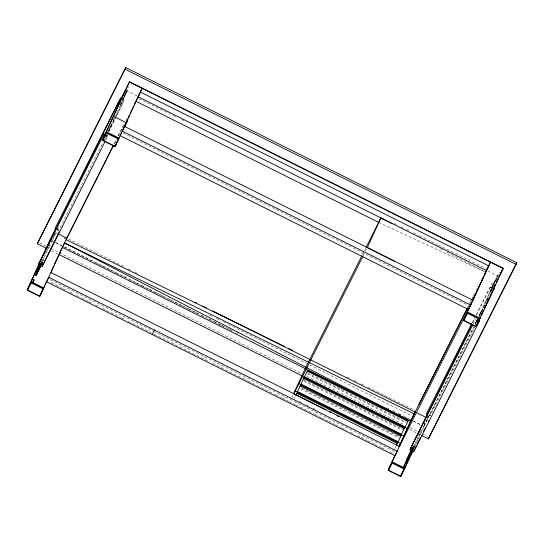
<?xml version="1.0" encoding="UTF-8"?>
<svg xmlns="http://www.w3.org/2000/svg" width="544" height="544" viewBox="0 0 544 544"><rect width="100%" height="100%" fill="white"/><g stroke="black" fill="none" stroke-linecap="round" stroke-linejoin="round"><path stroke-width="0.41" stroke-dasharray="2.72 2.04" d="M44.635 255.632L43.772 257.523L44.404 257.836L45.56 255.32L44.921 255.007M46.566 251.416L45.417 253.926L46.05 254.245L47.199 251.729M47.926 248.452L47.063 250.335L47.695 250.655L48.844 248.139L48.212 247.826M48.994 246.119L49.858 244.229M50.49 244.548L49.341 247.064L48.708 246.745M52.136 240.958L50.986 243.467L50.347 243.154L51.503 240.638L53.047 241.427M52.625 239.877L53.489 237.993M108.718 129.52L109.582 127.636L110.214 127.949L109.058 130.465M113.648 118.748L114.512 116.858M108.446 131.131L110.874 126.188L110.031 125.766M123.032 98.906L127.35 90.216L122.509 99.872M104.693 140.012L105.556 138.128M106.046 137.047L107.311 134.293M114.573 118.436L113.995 119.694L113.363 119.374M116.79 113.587L115.641 116.096L115.008 115.784M118.436 109.997L117.286 112.506L116.647 112.193M118.925 108.916L120.081 106.4L119.442 106.087M120.571 105.325L121.72 102.809M123.366 99.219L122.216 101.735L121.584 101.415M292.964 395.236L291.951 397.46L293.1 395.23M294.25 398.813L295.521 396.039M394.747 448.963L396.018 446.189M412.209 449.432L413.073 447.549M413.562 446.468L414.718 443.958L414.086 443.639M416.357 440.361L415.208 442.877L414.576 442.564M416.854 439.287L418.003 436.771L417.37 436.458M418.499 435.696L419.363 433.813M420.145 432.106L421.294 429.59M424.803 422.776L424.259 423.973L425.388 421.729M413.216 449.48L424.592 424.633M414.474 447.528L427.842 418.329M475.15 324.108L475.721 322.85M477.163 319.709L476.218 321.776L476.85 322.089M481.889 311.338L481.467 311.127L480.923 312.324L481.345 312.535M498.365 275.366L497.937 275.155L497.393 276.352L497.814 276.563M477.163 321.402L478.108 319.342M481.794 311.29L482.657 309.4L482.025 309.087L480.876 311.603L481.508 311.916M492.238 288.483L491.375 290.367L490.742 290.054L491.892 287.538L492.524 287.851M493.306 286.144L494.17 284.26L493.537 283.948L492.388 286.457L493.02 286.776M496.597 278.963L497.461 277.08L496.828 276.76L495.672 279.276L496.305 279.596M42.337 260.107L40.399 264.078L41.242 264.5L43.18 260.528L42.337 260.107L39.821 265.132M120.455 104.38L121.428 102.401M412.162 448.773L413.773 445.468L414.616 445.89L413.005 449.194M490.919 291.727L490.076 291.305L496.346 278.712M491.565 290.401L492.211 289.082M103.911 141.562L107.29 134.735M108.793 131.702L122.686 103.632A2.122 0.544 26.4 0 0 121.53 102.469M472.668 322.748L474.926 318.199M476.428 315.16L490.321 287.089A2.122 0.544 26.4 0 1 492.483 287.565M122.38 100.586L125.752 93.779L125.331 93.568M56.943 230.404L58.738 226.794M39.991 265.234L41.779 261.623L42.629 262.045L41.194 264.935M492.504 288.116L491.66 287.694L494.176 282.642L495.02 283.064M412.141 449.147L413.216 446.984L414.066 447.406L412.984 449.568M477.346 319.342L475.191 323.673L477.156 319.818L477.999 320.239M477.115 321.926L478.19 319.763M120.204 104.931L122.006 101.34M40.664 265.554L43.18 260.528M490.076 291.305L492.592 286.28M411.257 450.493L413.773 445.468M491.64 290.292L492.361 288.85M412.1 450.915L414.616 445.89M53.747 236.667L55.624 232.927M52.822 238.619L55.454 233.369M108.242 131.437L110.874 126.188M57.202 230.071A2.122 0.592 26.7 0 0 58.847 230.248L102.592 143.201M105.257 137.904L106.4 135.633M108.678 131.09L115.906 116.708M116.287 115.954L124.277 100.055A2.122 0.592 26.7 0 0 123.107 98.831M105.903 139.815L107.807 136.034M114.043 144.18L116.328 139.631M118.232 135.837L123.944 124.467M126.228 119.925L126.99 118.408M114.498 143.398L116.402 139.611M118.306 135.823L123.257 125.97M362.256 254.986L364.167 251.199M364.548 250.437L365.69 248.166M363.174 255.802L364.317 253.524M365.452 251.267L366.574 249.043M467.609 307.55L468.398 305.973M469.921 302.947L471.825 299.152M472.178 298.459L474.49 293.848M476.394 290.061L477.537 287.783M467.738 307.414L468.5 305.898M468.88 305.136L471.165 300.587M471.43 300.234L474.599 293.767M472.131 322.878L474.796 317.58M476.32 314.554L491.912 283.519M473.158 324.034L475.442 319.491M491.66 287.694L497.937 275.155M427.06 418.282L428.196 416.038M426.89 418.73L428.019 416.486L427.176 416.065M478.836 316.37L481.467 311.127M423.851 426.251L474.606 325.264M474.987 324.503L477.278 319.947M479.182 316.152L485.67 303.246M487.2 300.206L488.342 297.928M423.769 426.428L473.552 327.379M475.075 324.346L477.36 319.797M479.264 316.01L484.976 304.64L484.35 304.361M486.499 301.607L488.41 297.82M479.509 317.24L480.257 315.744M428.638 415.426A2.122 0.592 26.7 0 0 430.284 415.609L474.79 327.046M57.134 229.928L58.772 226.712M39.821 265.479L41.779 261.623M40.99 265.261L42.629 262.045M492.837 287.477L493.816 285.546M411.584 450.194L413.216 446.984M412.427 450.616L414.066 447.406M125.174 94.84L125.752 93.779M378.644 222.38L484.758 271.83L445.631 251.498M138.876 98.668L170.122 113.941M173.169 115.437L176.977 117.3M181.553 119.53L183.838 120.652M394.114 223.462L396.399 224.584M400.976 226.814L403.26 227.936M406.307 229.425L410.115 231.282M413.161 232.778L418.492 235.382M419.254 235.756L430.678 241.339M431.44 241.713L437.532 244.691M438.294 245.065L486.275 268.525M347.256 377.121L349.54 378.236M354.11 380.467L356.395 381.589M360.964 383.819L363.249 384.941M367.819 387.172L371.627 389.035M372.388 389.409L383.812 394.992M384.574 395.366L415.038 410.258M128.262 87.264L128.894 87.584M499.066 272.306L499.698 272.626M127.112 89.78L127.745 90.093M497.916 274.822L498.549 275.135M126.113 90.474L137.292 96.057M487.893 271.014L498.324 276.223M126.616 90.855L127.248 91.174M497.42 275.896L498.052 276.216M126.378 91.202L126.8 91.412M125.059 94.18L125.691 94.5M495.863 279.222L496.495 279.541M124.562 95.261L125.202 95.574M495.366 280.303L495.999 280.616M124.379 95.309L125.011 95.628L123.862 98.144L123.23 97.825M123.413 97.77L124.046 98.09M494.217 282.812L494.85 283.132M122.924 98.852L123.556 99.164M493.626 283.839L494.469 284.26M121.768 101.361L122.407 101.68M492.572 286.409L493.204 286.722M120.129 104.958L120.761 105.271M490.926 290L491.565 290.312M119.632 106.032L120.265 106.352M490.436 291.074L491.069 291.394M489.287 293.59L489.92 293.903M488.791 294.664L489.423 294.984M116.838 112.139L117.47 112.452M487.642 297.18L488.274 297.5M487.145 298.262L487.778 298.574M115.192 115.729L115.824 116.049M485.996 300.771L486.628 301.09M485.5 301.852L486.139 302.165M113.546 119.32L114.179 119.639M113.057 120.401L113.689 120.714M483.861 305.442L484.493 305.755M112.866 120.455L113.499 120.768L112.35 123.284L111.717 122.964M484.303 305.81L483.67 305.497L482.521 308.006L483.154 308.326M111.908 122.91L112.54 123.23M482.705 307.958L483.344 308.271M111.411 123.991L112.044 124.304M482.215 309.033L482.848 309.346M111.221 124.046L111.86 124.358L110.704 126.874L110.072 126.555M110.262 126.507L110.894 126.82M481.066 311.549L481.698 311.862M123.114 133.096L467.684 305.055M109.908 127.174L110.33 127.384M109.766 127.582L110.398 127.901M480.57 312.623L481.202 312.943M55.631 232.587L57.12 233.328M68.326 238.918L94.894 252.178M95.656 252.559L125.263 267.335M128.296 268.852L132.097 270.742M135.13 272.258L137.408 273.394M54.788 233.458L55.427 233.77L54.271 236.286L53.638 235.974M209.528 314.962L211.806 316.098M216.362 318.369L219.395 319.886M223.19 321.776L227.746 324.047M228.507 324.428L306.68 363.44M309.713 364.956L412.937 416.466M51.666 240.516L54.706 242.032M55.468 242.413L61.54 245.446M64.58 246.962L232.444 330.732M386.634 407.68L388.912 408.816M392.714 410.713L395.746 412.23M398.786 413.739L410.183 419.431M413.216 420.947L420.811 424.735M56.025 242.916L61.989 245.888M64.253 247.017L95.37 262.548M96.132 262.929L102.204 265.955M102.959 266.336L109.031 269.368M109.793 269.742L115.865 272.775M116.62 273.156L122.692 276.182M123.454 276.563L126.487 278.079M129.526 279.596L134.837 282.241M135.599 282.622L141.664 285.654M142.426 286.028L148.498 289.061M149.26 289.442L155.332 292.468M156.087 292.849L165.954 297.772M168.994 299.288L174.304 301.94M175.059 302.314L181.132 305.347M181.893 305.728L187.966 308.754M188.727 309.135L194.793 312.168M195.554 312.542L198.587 314.058M201.627 315.574L205.421 317.465M208.454 318.981L213.772 321.633M214.526 322.014L220.599 325.04M221.36 325.421L225.916 327.692M228.949 329.208L232.744 331.106M235.783 332.615L238.054 333.751M398.201 413.671L400.479 414.807M405.028 417.078L408.823 418.975M409.584 419.349L411.101 420.111M413.338 421.226L420.791 424.946M307.272 372.701L406.47 422.198M307.666 373.864L406.103 422.994M39.576 242.889L50.204 248.193M50.959 248.567L58.555 252.362M59.316 252.736L302.28 373.986M306.836 376.258L404.784 425.136M410.094 427.788L417.69 431.576M418.452 431.956L421.484 433.473M422.246 433.854L427.557 436.506M51.741 250.947L57.814 253.973M409.36 429.406L416.949 433.194M417.71 433.575L420.743 435.091M303.708 379.991L402.696 429.386M304.076 381.222L401.547 429.862M301.702 388.226L399.384 436.975M300.506 388.804L398.942 437.927M299.54 401.452L301.804 402.587M306.34 404.845L308.611 405.98M313.14 408.238L315.411 409.374M50.402 279.67L152.864 330.8M153.619 331.18L395.733 452.003M50.776 282.574L55.332 284.852M56.093 285.233L62.172 288.266M62.934 288.646L66.728 290.537M69.768 292.053L72.808 293.57M76.609 295.467L81.165 297.745M81.926 298.119L88.006 301.152M88.76 301.532L92.562 303.43M95.601 304.946L99.402 306.843M102.442 308.36L120.673 317.458M121.434 317.839L125.229 319.736M128.268 321.252L151.062 332.622M154.102 334.138L209.562 361.814M212.602 363.331L247.554 380.773M248.309 381.154L274.836 394.393M275.597 394.767L281.656 397.793M282.418 398.174L288.476 401.2M289.238 401.574L295.297 404.6M296.058 404.981L314.248 414.059M315.003 414.433L321.069 417.459M321.824 417.84L327.889 420.866M328.651 421.246L334.71 424.272M335.471 424.646L341.53 427.672M342.292 428.053L346.841 430.324M350.628 432.215L353.661 433.724M357.449 435.615L360.482 437.131M361.236 437.505L367.302 440.531M368.057 440.912L374.122 443.938M374.877 444.319L380.943 447.338M381.704 447.719L386.247 449.99M390.041 451.88L393.067 453.39M440.361 248.764L442.619 249.934M122.686 103.632A2.122 0.544 26.4 0 1 121.026 103.387M41.412 264.228A2.122 0.544 26.4 0 1 40.426 263.738M40.929 262.813A2.122 0.544 26.4 0 1 42.35 263.582M493.564 285.002A2.122 0.592 26.7 0 1 491.96 283.458A2.122 0.592 26.7 0 1 494.544 284.192M429.114 414.385A2.122 0.592 26.7 0 1 430.284 415.609M477.598 321.205A2.122 0.592 26.7 0 1 475.49 319.77A2.122 0.592 26.7 0 1 476.605 319.498M477.088 319.675A2.122 0.592 26.7 0 1 478.074 320.164M57.678 229.031A2.122 0.592 26.7 0 1 58.847 230.248M124.277 100.055A2.122 0.592 26.7 0 1 122.631 99.872M106.638 134.81A2.122 0.592 26.7 0 1 107.821 135.952A2.122 0.592 26.7 0 1 106.644 136.02M412.712 449.861A2.122 0.544 26.4 0 1 412.216 449.63M412.236 448.446A2.122 0.544 26.4 0 1 413.216 448.936M492.463 288.748A2.122 0.544 26.4 0 1 490.3 287.164M412.848 449.589A2.122 0.544 26.4 0 1 411.862 449.099M411.883 447.991A2.122 0.544 26.4 0 1 413.352 448.664M40.718 264.738A2.122 0.592 26.7 0 1 41.636 265.288M41.276 264.5A2.122 0.544 26.4 0 1 40.297 264.01M40.8 263.085A2.122 0.544 26.4 0 1 42.214 263.854M41.636 262.188L40.487 264.704L41.12 265.016L42.269 262.507L41.636 262.188M43.282 258.597L42.126 261.113L42.765 261.426L43.914 258.917L43.282 258.597M126.024 91.718L124.868 94.234L125.508 94.547L126.657 92.038L126.024 91.718M480.379 312.678L479.23 315.194L479.862 315.506L481.018 312.99L480.379 312.678M485.316 301.9L484.167 304.416L484.799 304.735L485.948 302.219L485.316 301.9M486.962 298.309L485.806 300.825L486.445 301.145L487.594 298.629L486.962 298.309M488.607 294.719L487.451 297.235L488.084 297.548L489.24 295.038L488.607 294.719M490.246 291.128L489.097 293.644L489.729 293.957L490.878 291.441L490.246 291.128M495.183 280.35L494.027 282.866L494.666 283.186L495.815 280.67L495.183 280.35"/><path stroke-width="0.82" d="M46.424 248.295L37.312 243.746L125.773 67.585L516.8 262.718L428.339 438.879L421.505 435.465M37.312 243.746L125.773 67.585M113.281 145.69L66.803 238.163L39.868 296.208L27.2 289.884L39.515 262.99M40.215 261.453L50.891 238.143M27.2 289.884L39.012 264.88M43.581 254.891L54.135 231.839M27.492 290.312L31.47 282.343L43.37 288.286L39.399 296.249L27.492 290.312L27.764 289.714M31.47 282.343L31.192 282.941L43.098 288.884L43.37 288.286M35.503 274.169L36.346 274.591L40.664 265.9M488.281 266.961L486.452 270.606L138.081 96.757L142.106 88.325L115.172 146.37L102.503 140.053L125.372 90.107M102.503 140.053L129.52 81.824L503.227 268.314L476.204 326.543L463.536 320.219L471.213 303.457M102.796 140.474L106.774 132.505L118.674 138.448L114.696 146.411L102.796 140.474L103.068 139.876M106.774 132.505L106.495 133.11L118.402 139.046L118.674 138.448M39.399 296.249L39.671 295.65M39.868 296.208L44.608 285.858M45.281 284.376L46.301 282.159M51.292 271.252L53.373 266.71M54.067 265.193L62.043 247.778M51.258 272.687L51.898 270.728M114.696 146.411L114.974 145.812M115.172 146.37L118.674 138.713M124.188 126.677L127.371 119.734M128.071 118.191L129.486 115.104M130.193 113.56L133.375 106.617M134.082 105.074L135.49 101.986M126.351 122.747L122.325 131.179L470.696 305.028L468.452 309.482L120.088 135.633L121.917 131.988M124.732 126.494L127.412 120.992L124.454 126.888M293.644 393.761L305.177 368.574L361.876 255.748M295.841 395.345L297.18 392.408L397.684 442.564L396.338 445.495M303.974 377.59L300.982 384.112L401.479 434.262L404.471 427.74L303.974 377.59L303.294 378.937M401.159 435.329L398.194 441.789L297.486 391.537L300.444 385.07L401.159 435.329L400.479 436.676M412.712 451.37L400.901 476.374L388.232 470.057L395.005 455.267M398.97 446.61L400.704 442.83M401.397 441.313L411.101 420.111L467.242 308.57M399.296 446.25L412.937 416.466M388.232 470.057L400.262 444.57M305.932 368.954L410.74 421.253L415.174 412.012L212.568 310.903M388.525 470.478L392.503 462.516L404.41 468.452L400.432 476.415L388.525 470.478L388.804 469.88M392.503 462.516L392.231 463.114L404.131 469.05M475.395 294.318L477.142 290.503M478.536 287.45L479.937 284.396M481.338 281.343L483.079 277.528M484.48 274.475L485.18 272.952M470.696 305.028L488.641 265.819L140.277 91.97M463.536 320.219L490.477 262.174L487.138 268.818M463.828 320.64L467.806 312.678L479.713 318.614L475.735 326.584L463.828 320.64L464.107 320.042M467.806 312.678L467.534 313.276L479.434 319.212M410.795 450.82L409.646 453.336L410.278 453.655M424.442 421.015L425.592 418.499M407.782 459.952L406.939 459.53L407.49 458.334L407.912 458.544M400.432 476.415L404.41 468.452M400.901 476.374L403.716 470.227M404.423 468.69L409.7 457.164M410.4 455.627L412.515 451.017M475.735 326.584L479.713 318.614M476.204 326.543L480.427 317.322M481.134 315.785L483.596 310.406M484.296 308.87L486.411 304.259M487.111 302.722L489.573 297.344M490.28 295.807L492.388 291.196M493.095 289.66L495.557 284.281M496.257 282.744L498.372 278.134M428.339 438.879L516.8 262.718M39.27 262.575L118.884 101.735M43.071 264.472L59.221 231.846M410.706 447.93L471.92 324.265M414.882 449.072L416.765 445.278M417.513 443.761L420.519 437.689M423.524 431.623L425.401 427.829M428.407 421.756L429.155 420.24M481.726 314.024L482.48 312.508M484.357 308.713L494.122 288.986M37.026 270.878L40.025 264.833M37.291 272.36L40.664 265.554M40.494 266.009L37.495 272.061L37.074 271.85M411.087 450.949L408.088 456.994L408.51 457.205M410.802 453.635L412.1 450.915M39.991 265.234L39.27 266.676L40.113 267.097L40.834 265.656M411.427 450.595L410.706 452.037L411.55 452.458L412.27 451.017M55.046 228.358L120.476 98.158A2.122 0.592 26.7 0 1 122.121 98.342M50.068 239.938L55.658 228.806M129.52 81.824L119.218 102.326A2.122 0.544 26.4 0 0 119.612 102.619M38.576 264.33L104.006 134.137M36.632 271.925L39.821 265.479M36.346 274.591L40.113 267.097M42.378 266.227L105.142 141.331M113.356 145.676L66.123 239.659L284.804 346.582M414.297 413.923L64.614 242.95L62.376 247.404L305.177 368.574M136.211 100.484L139.917 93.112M152.184 334.506L154.421 330.052M366.071 247.404L380.888 217.926L392.231 223.7M362.794 256.557L293.848 393.747L325.625 409.911M403.791 429.087L404.471 427.74M397.004 443.911L397.684 442.564M418.853 404.566L466.874 309.006M472.614 300.608L473.736 298.384M470.648 304.694L399.412 446.427L51.048 272.585M474.715 296.589L472.886 300.234L124.522 126.392M426.482 413.712L471.75 323.639M410.013 449.691L472.777 324.788M406.939 459.53L411.257 450.84M499.025 276.665L503.227 268.314M496.407 281.901L497.168 280.384M499.072 276.597L503.146 268.498L129.438 82.008M409.292 456.953L412.1 451.262M413.814 451.588L479.244 321.388M485.527 272.19L486.044 271.415M288.612 348.446L292.42 350.309M125.038 69.197L516.059 264.33M135.844 101.218L378.644 222.38M113.682 116.423L126.562 122.849M106.576 131.954L119.238 138.271M467.609 312.12L480.277 318.444M57.861 233.702L66.803 238.163M195.106 302.192L196.622 302.947M202.694 305.98L206.496 307.87M415.915 412.379L426.353 417.588M64.559 238.333L65.192 238.646M307.17 371.09L407.878 421.342M59.337 254.735L302.301 375.979M301.784 375.979L407.347 428.658M303.579 378.44L404.076 428.59M298.391 383.384L403.961 436.07M300.009 386.022L400.717 436.281M295.004 390.796L400.568 443.476M296.793 393.258L397.29 443.414M406.354 460.523L406.987 460.836M31.273 281.785L43.942 288.109M392.306 461.958L404.974 468.275M394.556 261.412L367.322 247.554L380.888 217.926L383.146 219.096M329.406 411.835L330.922 412.604M336.974 415.684L338.484 416.452M64.614 242.95L410.74 421.253M55.78 229.296A2.122 0.592 26.7 0 1 55.175 228.249M121.645 99.382A2.122 0.592 26.7 0 1 120.476 98.158M105.176 135.354A2.122 0.592 26.7 0 1 103.992 134.212A2.122 0.592 26.7 0 1 105.169 134.144M42.242 265.832A2.122 0.592 26.7 0 1 40.229 265.819A2.122 0.592 26.7 0 1 38.95 264.187M427.652 414.936A2.122 0.592 26.7 0 1 426.856 413.569M495.332 284.757A2.122 0.592 26.7 0 1 494.986 285.518M478.863 320.729A2.122 0.592 26.7 0 1 478.509 321.49M413.678 451.187A2.122 0.592 26.7 0 1 411.665 451.173A2.122 0.592 26.7 0 1 410.387 449.548M493.748 288.374A2.122 0.544 26.4 0 1 493.734 289.102M414.249 449.732A2.122 0.544 26.4 0 1 413.637 450.16M410.944 448.82A2.122 0.544 26.4 0 1 410.958 448.093M414.514 449.67A2.122 0.544 26.4 0 1 414.378 449.922M411.08 448.548A2.122 0.544 26.4 0 1 411.448 447.875M119.007 102.095A2.122 0.544 26.4 0 1 120.544 101.973M42.949 264.105A2.122 0.544 26.4 0 1 42.69 264.581M39.399 262.942A2.122 0.544 26.4 0 1 40.011 262.514M42.813 264.377A2.122 0.544 26.4 0 1 42.806 264.833M39.508 263.459A2.122 0.544 26.4 0 1 39.882 262.786M33.687 279.548L32.538 282.064L33.17 282.377L34.32 279.861L33.687 279.548M36.7 272.966L35.55 275.475L36.183 275.794L37.339 273.278L36.7 272.966M38.345 269.375L37.196 271.884L37.828 272.204L38.978 269.688L38.345 269.375M39.991 265.778L38.842 268.294L39.474 268.614L40.623 266.098L39.991 265.778M307.53 370.294L304.545 376.822L405.253 427.081L408.245 420.553L307.53 370.294M404.491 464.59L403.342 467.106L403.974 467.418L405.124 464.909L404.491 464.59M407.504 458.007L404.981 463.515L405.62 463.828L408.136 458.32L407.504 458.007M409.149 454.417L408 456.926L408.632 457.246L409.782 454.73L409.149 454.417M48.858 277.372L46.614 281.826L394.985 455.675L397.222 451.214L48.858 277.372"/></g></svg>
